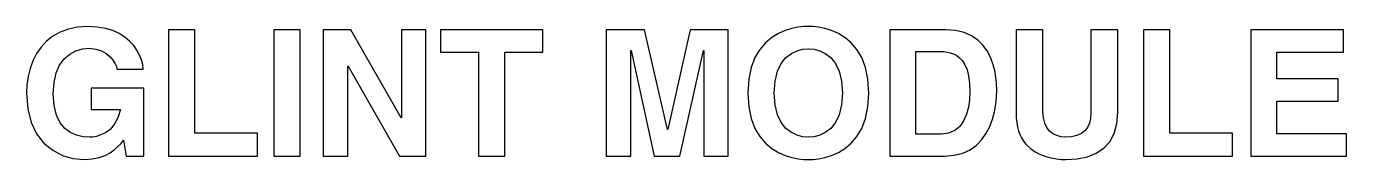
# Model space of a CAD drawing. Extents: x 10.6 to 40.3, y 3.3 to 6.3.
import ezdxf

# ---------------------------------------------------------------- set-up
doc = ezdxf.new("R2010")
doc.units = 0
doc.layers.add('Layer_1', color=7, linetype='CONTINUOUS')

msp = doc.modelspace()

# ---------------------------------------------------------------- linework, layer by layer
at = {"layer": 'Layer_1', "color": 7}
for points in [[(12.072428, 4.472023), (12.237384, 4.472023), (12.402341, 4.472023), (12.567298, 4.472023), (12.732255, 4.472023), (12.669283, 4.28347), (12.591496, 4.132792), (12.498894, 4.019987), (12.391476, 3.945057), (12.283685, 3.896995), (12.189971, 3.864737), (12.110332, 3.848368), (12.04477, 3.848368), (11.890987, 3.85627), (11.745723, 3.891859), (11.60898, 3.955076), (11.480756, 4.045895), (11.371423, 4.17298), (11.291352, 4.345051), (11.240544, 4.562136), (11.218999, 4.824236), (11.238737, 5.075922), (11.286721, 5.290213), (11.362949, 5.467082), (11.467421, 5.606556), (11.591709, 5.711938), (11.727388, 5.786586), (11.874457, 5.830471), (12.032916, 5.843736), (12.179722, 5.824827), (12.306526, 5.786529), (12.413328, 5.728984), (12.500129, 5.652163), (12.567296, 5.570178), (12.615202, 5.497082), (12.643848, 5.432877), (12.653232, 5.377561), (12.801396, 5.377561), (12.949561, 5.377561), (13.097726, 5.377561), (13.245891, 5.377561), (13.231732, 5.47981), (13.203086, 5.584204), (13.159954, 5.690687), (13.102336, 5.799286), (13.028746, 5.904865), (12.937707, 6.002316), (12.829218, 6.091611), (12.703279, 6.17275), (12.558406, 6.240625), (12.39312, 6.29007), (12.20742, 6.321086), (12.001308, 6.333786), (11.999332, 6.333786), (11.997356, 6.333786), (11.995381, 6.333786), (11.993405, 6.333786), (11.766415, 6.3177), (11.560635, 6.275987), (11.376065, 6.208649), (11.212705, 6.115657), (11.069868, 6.001808), (10.946868, 5.871901), (10.843706, 5.725964), (10.760382, 5.563969), (10.696209, 5.390713), (10.650502, 5.211022), (10.623262, 5.024868), (10.614488, 4.832279), (10.645741, 4.482663), (10.722092, 4.18012), (10.843541, 3.924596), (11.010088, 3.716119), (11.208674, 3.554293), (11.426245, 3.438779), (11.662799, 3.369578), (11.918338, 3.346718), (12.097446, 3.359983), (12.253868, 3.389475), (12.387602, 3.435054), (12.49865, 3.496776), (12.592471, 3.566626), (12.674532, 3.636673), (12.744833, 3.70689), (12.803375, 3.777305), (12.818192, 3.688405), (12.833009, 3.599505), (12.847825, 3.510605), (12.862642, 3.421705), (12.961418, 3.421705), (13.060195, 3.421705), (13.158972, 3.421705), (13.257748, 3.421705), (13.257748, 3.803975), (13.257748, 4.186245), (13.257748, 4.568486), (13.257748, 4.950756), (12.961418, 4.950756), (12.665089, 4.950756), (12.368759, 4.950756), (12.07243, 4.950756), (12.07243, 4.831235), (12.07243, 4.711714), (12.07243, 4.592193), (12.072428, 4.472023)], [(14.404951, 6.257925), (13.812292, 6.257925), (13.812292, 3.421055), (15.815479, 3.421055), (15.815479, 3.9347), (14.404951, 3.9347), (14.404951, 6.257925)], [(16.772963, 6.257925), (16.180304, 6.257925), (16.180304, 3.421055), (16.772963, 3.421055), (16.772963, 6.257925)], [(19.054097, 4.282369), (19.046195, 4.282369), (17.920143, 6.257925), (17.295875, 6.257925), (17.295875, 3.421055), (17.849024, 3.421055), (17.849024, 5.443996), (17.856926, 5.443996), (19.014586, 3.421055), (19.607246, 3.421055), (19.607246, 6.257925), (19.054097, 6.257925), (19.054097, 4.282369)], [(21.383902, 5.756134), (22.241282, 5.756134), (22.241282, 6.257925), (19.933862, 6.257925), (19.933862, 5.756134), (20.791243, 5.756134), (20.791243, 3.421055), (21.383902, 3.421055), (21.383902, 5.756134)], [(26.41235, 6.257925), (25.55497, 6.257925), (25.049234, 4.021624), (25.041332, 4.021624), (24.527694, 6.257925), (23.662412, 6.257925), (23.662412, 3.421055), (24.21556, 3.421055), (24.21556, 5.791694), (24.223462, 5.791694), (24.741051, 3.421055), (25.321857, 3.421055), (25.851299, 5.791694), (25.859202, 5.791694), (25.859202, 3.421055), (26.41235, 3.421055), (26.41235, 6.257925)], [(26.851083, 4.839476), (26.873514, 4.532136), (26.925989, 4.266509), (27.008509, 4.04265), (27.121073, 3.860504), (27.252569, 3.713099), (27.391885, 3.593409), (27.539021, 3.501489), (27.693977, 3.437283), (27.845639, 3.393849), (27.982897, 3.364159), (28.105751, 3.348073), (28.2142, 3.345251), (28.322646, 3.348073), (28.4455, 3.364159), (28.582759, 3.393877), (28.734422, 3.437283), (28.889376, 3.501489), (29.036513, 3.593409), (29.175829, 3.713099), (29.307328, 3.860504), (29.419889, 4.04265), (29.502408, 4.266509), (29.554885, 4.532136), (29.577321, 4.839476), (29.554885, 5.146816), (29.502408, 5.412444), (29.419889, 5.636331), (29.307328, 5.818477), (29.175829, 5.965881), (29.036513, 6.085544), (28.889376, 6.177492), (28.734422, 6.241669), (28.582759, 6.285103), (28.4455, 6.314821), (28.322646, 6.330908), (28.2142, 6.33373), (28.105751, 6.330908), (27.982897, 6.314821), (27.845639, 6.285131), (27.693977, 6.241697), (27.539021, 6.17752), (27.391885, 6.085572), (27.252569, 5.96591), (27.121073, 5.818505), (27.008509, 5.636359), (26.925989, 5.412472), (26.873514, 5.146844), (26.851083, 4.839476)], [(30.048889, 3.421055), (30.356085, 3.421055), (30.663281, 3.421055), (30.970474, 3.421055), (31.27767, 3.421055), (31.496756, 3.440529), (31.690022, 3.488732), (31.857473, 3.565525), (31.999103, 3.670879), (32.118069, 3.796891), (32.217527, 3.935575), (32.297474, 4.086931), (32.357918, 4.250958), (32.402004, 4.419699), (32.432896, 4.585222), (32.450591, 4.7475), (32.455079, 4.906532), (32.451607, 5.047897), (32.436, 5.193213), (32.408286, 5.342481), (32.368442, 5.495671), (32.312568, 5.645277), (32.236774, 5.783651), (32.141064, 5.910876), (32.025432, 6.02687), (31.88598, 6.124123), (31.71882, 6.195018), (31.523946, 6.239581), (31.301363, 6.257925), (30.98824, 6.257925), (30.67512, 6.257925), (30.361997, 6.257925), (30.048877, 6.257925), (30.048877, 5.548701), (30.048877, 4.839476), (30.048877, 4.13028), (30.048889, 3.421055)], [(35.176045, 6.257925), (35.024915, 6.257925), (34.873788, 6.257925), (34.722658, 6.257925), (34.571531, 6.257925), (34.571531, 5.790706), (34.571531, 5.323487), (34.571531, 4.856268), (34.571531, 4.389049), (34.564108, 4.266819), (34.539301, 4.159462), (34.497151, 4.067034), (34.437698, 3.989507), (34.359184, 3.928096), (34.259836, 3.884013), (34.139655, 3.857202), (33.998637, 3.847606), (33.896433, 3.856073), (33.802932, 3.881473), (33.718139, 3.924032), (33.642052, 3.984089), (33.578927, 4.062801), (33.533026, 4.161127), (33.50435, 4.279096), (33.492892, 4.416707), (33.492892, 4.877012), (33.492892, 5.337316), (33.492892, 5.797621), (33.492892, 6.257925), (33.341764, 6.257925), (33.190634, 6.257925), (33.039507, 6.257925), (32.88838, 6.257925), (32.88838, 5.787743), (32.88838, 5.317561), (32.88838, 4.847378), (32.88838, 4.377196), (32.893573, 4.273113), (32.904608, 4.174222), (32.921485, 4.080524), (32.944175, 3.991991), (32.97373, 3.908651), (33.011158, 3.830475), (33.056455, 3.757521), (33.109625, 3.689731), (33.211764, 3.595328), (33.320389, 3.51766), (33.435493, 3.456785), (33.557083, 3.412645), (33.67904, 3.381685), (33.795256, 3.360237), (33.905732, 3.348383), (34.010467, 3.345561), (34.266959, 3.359954), (34.494284, 3.407057), (34.69244, 3.486785), (34.861427, 3.598968), (34.996888, 3.746063), (35.094477, 3.930664), (35.15419, 4.152773), (35.176034, 4.412389), (35.176034, 4.873681), (35.176034, 5.334974), (35.176034, 5.796266), (35.176045, 6.257925)], [(36.352139, 6.257925), (35.75948, 6.257925), (35.75948, 3.421055), (37.762665, 3.421055), (37.762665, 3.9347), (36.352139, 3.9347), (36.352139, 6.257925)], [(40.261063, 6.257925), (38.174905, 6.257925), (38.174905, 3.421055), (40.328232, 3.421055), (40.328232, 3.922847), (38.755709, 3.922847), (38.755709, 4.657725), (40.138581, 4.657725), (40.138581, 5.159516), (38.755709, 5.159516), (38.755709, 5.756134), (40.261063, 5.756134), (40.261063, 6.257925)], [(27.443742, 4.839476), (27.467125, 5.107757), (27.519121, 5.32947), (27.599732, 5.504589), (27.708958, 5.633141), (27.833185, 5.724469), (27.9588, 5.787912), (28.085805, 5.8235), (28.2142, 5.83112), (28.342593, 5.8235), (28.469599, 5.78794), (28.595213, 5.724497), (28.719442, 5.633198), (28.828668, 5.504646), (28.909276, 5.329527), (28.961272, 5.107813), (28.984669, 4.839533), (28.961272, 4.571252), (28.909276, 4.349538), (28.828665, 4.174419), (28.719442, 4.045867), (28.595213, 3.95454), (28.469596, 3.891097), (28.342593, 3.855537), (28.2142, 3.847917), (28.085805, 3.855537), (27.9588, 3.891097), (27.833184, 3.954568), (27.708958, 4.045924), (27.599733, 4.174476), (27.519121, 4.349595), (27.467125, 4.571309), (27.443742, 4.839476)], [(30.629693, 5.767987), (30.771931, 5.767987), (30.914171, 5.767987), (31.056411, 5.767987), (31.198648, 5.767987), (31.26554, 5.767987), (31.334738, 5.759803), (31.406242, 5.743998), (31.480052, 5.720292), (31.552377, 5.684083), (31.619433, 5.630432), (31.681225, 5.55934), (31.737749, 5.470779), (31.785216, 5.359894), (31.819842, 5.221774), (31.841629, 5.056477), (31.850576, 4.863917), (31.843605, 4.686173), (31.817725, 4.518448), (31.772964, 4.360714), (31.709315, 4.212971), (31.623068, 4.0871), (31.510523, 3.994926), (31.371681, 3.936478), (31.206542, 3.911642), (31.062329, 3.911642), (30.918113, 3.911642), (30.773898, 3.911642), (30.629685, 3.911642), (30.629685, 4.375898), (30.629685, 4.840153), (30.629685, 5.304381), (30.629693, 5.767987)]]:
    msp.add_lwpolyline(points, dxfattribs=at)

doc.saveas('drawing.dxf')
